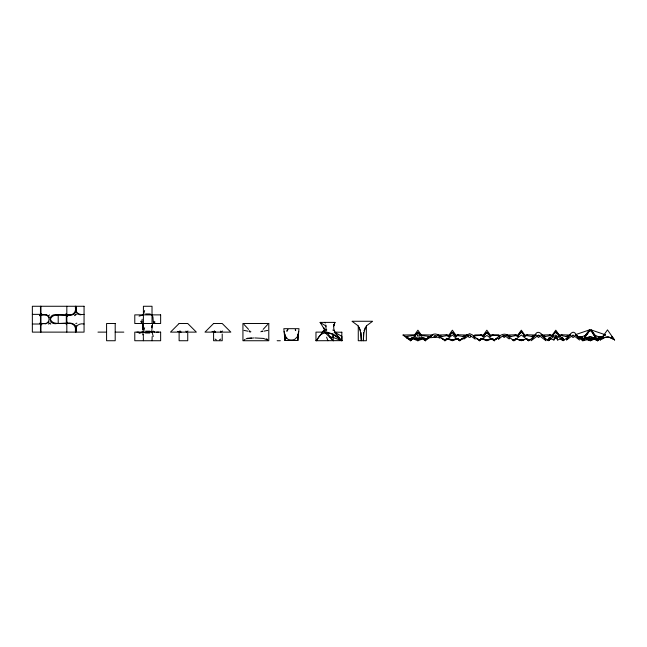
<?xml version="1.0" encoding="UTF-8"?>
<svg xmlns="http://www.w3.org/2000/svg" width="647" height="647" viewBox="0 0 647 647"><rect width="100%" height="100%" fill="white"/><g stroke="black" fill="none" stroke-linecap="round" stroke-linejoin="round"><path stroke-width="0.97" d="M75.958 332.121C78.869 314.377 54.049 330.067 50.442 319.189C54.049 308.312 78.869 324.001 75.958 306.266M75.958 331.046C74.72 325.837 79.395 322.942 84.061 324.018M363.339 340.734L363.59 332.509M363.371 339.594L363.881 333.1L365.377 327.285M152.021 323.5L152.021 306.266L143.408 306.266L143.408 325.651L142.866 329.962C144.2 326.25 141.062 322.99 142.162 319.206M142.866 334.814L142.955 333.286M152.425 325.651L152.563 323.5M151.891 327.673L152.021 325.651M152.158 336.561L152.021 340.734M590.913 331.183L591.01 329.873L605.147 334.717L597.707 340.734L592.749 338.575M297.871 340.484L298.987 328.676L283.831 328.676L284.947 340.484L297.871 340.484L297.871 334.58M326.145 330.471L325.805 324.98M75.61 327.98L75.44 331.038C76.467 326.274 72.666 322.473 67.903 323.5M298.72 331.442L297.337 336.747L294.959 339.19A5.75 3.882 0 0 1 287.85 339.19L285.473 336.747L284.09 331.442M144.653 310.552L143.408 314.879L139.081 316.124M144.653 327.794L143.408 332.121L139.081 333.367M333.472 326.533L333.787 324.737M142.93 329.63L143.133 325.651M324.923 330.277L320.168 322.392L335.009 322.392L333.585 326.153M548.656 338.009L553.929 340.023L554.406 337.572M142.057 331.579L142.461 331.24M408.265 337.216C403.526 336.262 410.724 340.354 412.317 338.551L417.897 340.734L418.326 338.818M334.297 324.268C332.057 329.549 336.238 334.37 339.554 338.033M287.486 329.687L286.839 331.304L287.931 329.614M590.792 339.02L590.266 340.734L586.546 339.311M436.288 336.683L435.132 337.508L433.975 336.683M553.929 340.023L555.045 337.289M554.164 339.457L555.789 336.958L557.415 339.457M554.398 338.882L555.789 336.893L557.188 338.882M76.031 326.242L76.386 325.522M364.043 330.754L366.631 325.7L372.615 321.268L352.008 321.268L357.993 325.7L360.573 330.754M286.702 337.111L284.947 340.484L284.947 334.58M39.912 315.825L40.599 314.515M287.365 330.156L287.818 329.42M40.308 316.06L41.626 313.706M66.164 324.681L66.827 323.5M66.455 323.136L67.086 322.093M505.161 336.092C505.17 339.626 500.762 335.146 504.547 335.542C506.245 336.117 509.318 340.168 509.69 338.543C506.399 329.897 498.117 335.93 494.284 340.734L486.843 335.453L479.403 340.734L472.31 334.863L469.609 333.65L466.107 335.615L463.859 339.109L469.609 335.041L475.213 339.141L473.822 336.424L474.72 334.968L480.705 334.806L483.244 335.372M473.822 336.464C474.453 334.822 476.54 335.542 474.049 336.084M549.626 339.457L550.848 336.958L548.001 339.457M550.646 338.858L549.279 340.023L550.209 338.502M585.381 336.456L587.84 332.501L585.139 336.958L590.266 329.873L595.386 336.958L591.843 331.183M434.056 336.092L435.132 335.364L436.215 336.092M468.646 335.898C467.474 337.718 471.412 338.074 470.692 336.092M590.266 338.971L582.826 340.734L583.853 338.793M585.05 335.947L586.166 335.138L589.514 329.873L575.377 334.717L582.826 340.734L584.459 339.756M406.502 336.82L407.084 337.888L408.597 338.599L410.457 338.955L413.247 338.244M603.141 336.06L600.351 340.16L601.799 338.227M603.926 334.944L607.501 329.873L614.65 340.16L611.86 336.521M415.293 335.372L413.757 334.806L403.016 335.041L410.457 340.734L412.171 338.3M413.894 335.866L417.897 330.188L421.909 335.866M449.616 335.558L446.236 334.806L437.485 335.041L444.934 340.734L446.648 338.3M448.363 335.866L452.374 330.188L456.378 335.866M481.546 338.939L479.403 340.734L480.551 339.117M482.84 335.866L486.843 330.188L490.855 335.866M518.562 335.558L515.182 334.806L506.431 335.041L513.88 340.734L515.02 339.117M517.309 335.866L521.32 330.188L525.324 335.866M534.365 336.125L531.114 340.734L538.555 335.041L545.995 340.734C544.321 336.739 538.134 327.471 534.834 335.461M550.063 338.3L548.349 340.734L555.789 335.041L563.23 340.734L561.515 338.3M551.786 335.866L555.789 330.188L559.801 335.866M575.377 334.717L582.826 340.411L583.966 338.793M583.966 339.117L582.826 340.734L586.546 337.888M586.764 334.814L587.856 333.278M499.638 336.084C497.203 335.567 499.088 334.903 499.751 336.278M316.189 340.734L323.338 331.013L324.996 329.913L326.784 329.913M263.143 329.388L267.712 324.462M517.851 335.623L521.32 331.547L524.782 335.623M584.492 336.351L589.514 329.873L589.611 331.183M49.083 321.753L47.838 322.999M262.569 331.313L262.148 331.531M518.757 334.564L521.32 332.04L523.876 334.564M554.859 337.742L555.789 336.602L556.719 337.742M317.976 338.308C322.788 328.854 333.747 333.617 339.643 339.085M74.494 315.687L76.5 314.078M551.721 335.955L555.789 331.547L559.857 335.955M553.112 335.073L552.303 335.979L553.064 335.89M518.659 335.089L517.851 335.987L518.595 335.89M549.279 340.023L550.346 338.858M551.535 336.238L555.789 332.04L560.051 336.238M414.177 337.888L410.457 340.734L413.118 337.993M447.91 338.454L444.934 340.734L446.923 338.68M479.403 340.734L481.4 338.68M524.07 335.558L527.459 334.806L536.201 335.041L528.761 340.734L521.32 335.041L513.88 340.734L515.869 338.68M549.166 338.268L547.419 340.023L540.908 335.041L549.651 334.806L553.031 335.558M262.342 330.932L260.846 331.782M414.751 335.324L417.897 332.202L421.043 335.324M449.228 335.324L452.374 332.202L455.52 335.324M483.697 335.324L486.843 332.202L489.989 335.324M549.408 338.074L547.419 340.023L549.813 338.276M548.583 338.882L549.626 337.888M449.067 335.906L449.859 335.17M483.544 335.906L484.336 335.17M411.888 337.985L410.457 339.311L406.737 337.888L405.806 336.464L413.668 335.575M416.749 333.601L415.042 335.178L415.835 335.057L414.735 336.052L415.334 335.939M451.218 333.601L449.519 335.178L450.304 335.057M483.988 335.178L485.695 333.601M520.398 332.938L517.988 335.971L516.581 336.011M553.864 333.86L554.875 332.938M450.247 335.138L449.002 336.1L449.649 335.963M484.716 335.138L483.479 336.1L484.126 335.963M48.929 315.453L49.584 314.879M48.412 324.066L50.248 322.934M410.457 340.734L413.312 338.341M444.934 340.734L447.077 338.939M513.88 340.734L516.023 338.939M474.275 335.712L480.826 335.429L483.681 336.1M601.556 337.055L597.399 338.672L590.266 336.836L582.276 338.486L579.17 336.941L582.082 337.378M498.489 335.712L499.419 335.712M421.618 337.888L425.338 340.734L432.778 335.041L422.046 334.806L420.501 335.372M456.839 338.454L459.815 340.734L467.255 335.041L458.513 334.806L455.124 335.558M582.826 340.411L585.058 338.704M593.622 338.284L597.707 340.734L605.147 334.717M441.675 338.244C445.193 342.117 449.665 337.192 452.374 335.041C455.076 337.192 459.548 342.117 463.066 338.244M512.246 339.489L513.88 340.265L515.505 339.489M527.127 339.489L528.761 340.265L530.386 339.489M220.797 339.06L219.487 339.829M476.354 338.397L479.403 339.804L482.452 338.397M491.235 338.397L494.284 339.804L497.341 338.397M476.726 338.688L479.403 340.023L480.915 338.931M187.97 330.989L186.328 332.121L185.94 331.11M222.447 330.989L220.797 332.121L220.409 331.11M442.136 338.599L444.934 339.845L447.724 338.599M457.025 338.599L459.815 339.845L462.605 338.599M512.481 339.667L513.88 340.29L515.271 339.667M527.362 339.667L528.761 340.29L530.152 339.667M482.08 338.688L479.403 339.845L477.575 339.246M496.961 338.688L494.284 339.845L491.615 338.688M416.328 333.917L417.897 332.89L419.474 333.917M450.797 333.917L452.374 332.89L453.943 333.917M485.274 333.917L486.843 332.89L488.42 333.917M603.966 337.88L602.179 338.947C605.616 335.89 610.485 336.634 613.744 339.546M334.2 322.893L335.009 322.392M316.076 340.734L317.653 339.764M244.016 339.998L245.092 339.432M572.595 335.469C570.064 336.893 574.706 338.696 574.107 336.092M39.791 315.542L40.971 314.879L46.713 314.879M603.061 338.405L603.95 337.912M412.859 338.001L410.457 339.311L417.897 336.909L425.338 339.311L429.058 337.888L429.988 336.464L422.127 335.575M485.032 334.531L485.573 334.232M455.876 336.165L458.513 334.806L455.998 335.656M490.353 336.165L492.982 334.806L498.966 334.968L499.864 336.464C494.987 344.244 503.051 333.367 505.048 335.898M177.577 331.45L178.831 331.676L180.012 331.086L181.144 332.121M212.046 331.45L213.308 331.676L214.489 331.086L215.613 332.121M600.594 337.815L597.278 338.874L595.523 338.518M520.811 332.461L521.822 332.461M555.288 332.461L556.291 332.461M583.731 339.319L586.829 337.888M417.469 338.818L417.897 340.734L423.478 338.599C425.095 340.306 432.261 336.278 427.538 337.216M430.918 335.753L432.778 335.041M446.794 339.311L444.934 340.023L443.066 339.311M457.955 338.599L452.374 340.734L446.794 338.599L452.374 339.804L457.955 338.591L452.374 339.845L446.794 338.599M462.605 336.82L467.255 335.041L462.273 336.408L457.947 335.656L455.666 336.1L453.523 333.601M461.675 339.311L459.815 340.023L457.955 339.311M479.403 340.023L481.263 339.311M492.424 338.599L486.843 340.734L481.263 338.599M496.144 339.311L494.284 340.023L492.424 339.311M514.81 340.023L512.95 340.023M526.901 338.599L521.32 340.734L515.74 338.599M531.697 336.763L536.201 335.041L531.219 336.408L526.949 335.631M529.691 340.023L527.831 340.023M556.533 337.289L557.649 340.023L562.922 338.009M566.165 336.763L570.67 335.041L561.928 334.806L558.547 335.558M587.476 339.343L590.266 340.411L594.917 338.632M595.847 338.599L590.266 340.734L586.95 339.319M580.448 337.305L586.166 335.138M604.84 337.491L608.39 336.941L612.838 338.939M518.061 339.489L521.32 340.265L524.571 339.489M417.388 335.162L418.188 335.033M492.173 338.688L486.843 339.804L481.514 338.688L486.843 339.845L492.189 338.688M414.606 335.85L415.22 335.639M490.466 335.656L492.982 334.806L490.442 335.372M524.943 335.656L527.459 334.806M559.412 335.656L561.928 334.806M518.53 339.667L521.32 340.29L524.11 339.667M249.928 332.089L250.882 331.782M75.804 323.5L76.856 323.168M607.937 337.427L607.064 337.427M267.712 330.391L263.887 331.175M598.071 337.483L599.777 337.055M598.418 337.427C603.974 335.672 600.012 338.866 597.343 338.688M598.443 337.378L601.354 336.941L598.249 338.486L590.266 336.861L583.182 338.688L580.602 338.098L579.17 336.909L582.106 337.427M436.45 335.963L436.927 336.019M596.251 337.993L590.266 338.874L584.273 337.993M424.149 338.066L417.897 338.955L411.646 338.066M585.001 338.518L583.246 338.874L579.93 337.815M424.408 338.066L417.897 339.311L411.387 338.066M456.095 339.311L452.374 340.023L448.654 339.311M490.563 339.311L486.843 340.023L483.123 339.311M523.18 340.023L519.46 340.023M590.266 339.149L595.847 338.082M45.185 323.84L46.139 323.662M515.683 335.631L511.413 336.408L506.431 335.041L510.944 336.763M550.16 335.631L545.882 336.408L540.908 335.041L545.413 336.763M423.308 338.244L417.897 338.866L412.495 338.244M595.539 338.009L592.086 338.486M246.167 338.753L253.713 337.96M421.06 336.052L422.006 335.922M419.232 335.947L419.693 336.019M592.07 338.599L595.507 338.098L591.18 338.591M149.805 332.995L145.624 332.995L143.408 332.121M145.624 313.941L149.805 313.941L152.021 314.879L152.967 317.103L153.371 323.5M145.624 331.175L149.805 331.175L152.021 332.121L153.266 336.448M247.243 338.276L251.554 338.025M156.469 332.251L158.491 332.121M414.137 336.125L415.026 336.076M498.958 335.34L492.86 335.429L490.135 336.1M447.748 336.1L449.39 336.044M482.225 336.1L483.859 336.044M551.05 336.011L552.457 335.963M57.13 314.879C47.813 312.865 47.813 325.514 57.13 323.5L72.569 323.5M67.903 314.879C72.666 315.914 76.467 312.105 75.44 307.341L75.61 310.406M42.047 323.5C51.364 325.514 51.364 312.865 42.047 314.879M254.789 337.944L263.41 338.421L267.712 339.998M32.35 314.361L40.971 314.361M84.061 314.361C79.395 315.445 74.72 312.541 75.958 307.333M56.289 314.879L70.652 314.879M142.057 321.349L140.714 321.349L142.057 323.5M40.308 322.319L40.971 323.5L46.713 323.5M32.35 324.018L40.971 324.018M97.964 332.121L106.585 332.121M115.198 332.121L123.82 332.121M342.02 340.629L315.971 340.734L315.971 332.121L323.629 332.121M334.167 332.121L341.826 332.267M277.159 340.734L280.337 340.734M526.051 336.011L524.644 335.971L523.237 333.86M559.121 335.963L560.528 336.011M413.789 335.922L415.172 335.987M136.938 332.121L138.959 332.251M589.352 338.591L585.017 338.098M80.891 314.814L79.007 314.547M588.447 338.486L584.985 338.009M559.275 335.979L558.523 335.89L559.016 336.076M247.841 331.175L244.016 330.391M588.455 338.599L584.961 338.017M524.046 335.89L524.79 335.987L523.981 335.089M418.156 335.073L417.234 334.968M419.968 335.057L420.752 335.178L419.046 333.601M329.493 336.812L333.173 337.435L341.818 340.734L341.923 336.424L335.203 332.493M583.133 338.672L578.968 337.055M561.426 335.631L565.696 336.408L570.67 335.041L564.16 340.023L561.766 338.276M449.204 336.1L446.794 335.656L442.467 336.408L437.485 335.041L442.136 336.82M558.879 335.89L559.323 335.979M524.394 335.898L524.83 335.995M580.747 337.055L582.462 337.483M320.241 322.408L321.147 322.635M213.308 331.676L215.006 332.121L214.489 331.086M178.831 331.676L180.537 332.121L180.012 331.086M332.768 330.051L334.143 330.431M249.014 331.005L249.475 331.685M46.139 314.717L47.029 314.992M323.411 331.547L323.338 331.013L332.251 333.852M422.548 338.244L425.338 338.955L427.198 338.599L428.71 337.888L429.293 336.82M549.651 334.806L552.166 335.656M517.689 335.656L515.182 334.806L517.81 336.165M483.22 335.656L480.705 334.806L483.333 336.165M446.236 334.806L448.743 335.656M421.197 335.85L420.008 335.13M490.03 336.133L488.97 335.138M455.561 336.133L454.493 335.138M577.173 335.696L575.377 335.041L577.237 335.753M600.076 337.305L594.358 335.138L595.475 335.947M594.917 338.082L597.707 339.149M579.097 337.726L582.826 339.149M403.016 335.041L404.876 335.753M154.714 332.121L153.266 331.094M489.569 335.672L490.143 335.906M455.092 335.672L455.674 335.906M216.324 339.829L215.006 339.06M593.703 337.888L596.793 339.319M49.584 323.5L50.765 324.066M77.462 313.941L78.182 314.296M333.14 340.662L326.775 332.234M66.455 315.251L67.765 315.938M75.173 314.547L75.804 314.879M488.113 334.232L488.655 334.531M453.636 334.232L454.186 334.531M611.051 337.912L611.933 338.405M65.646 314.224L68 315.542M40.971 323.5L42.144 324.163M39.556 323.233L41.23 324.915M320.168 322.392L326.161 326.153M250.057 331.175L249.386 330.932M593.825 337.871L597.707 340.734L596.558 339.117M333.925 334.734L341.818 340.734L341.826 332.121M595.475 338.704L597.707 340.411L596.671 338.793M593.986 337.888L597.707 340.734M47.838 315.388L49.463 317.434M526.618 338.939L528.761 340.734L527.612 339.117M492.141 338.939L494.284 340.734L493.143 339.117M457.672 338.939L459.815 340.734L458.092 338.3M422.483 338.341L425.338 340.734L423.623 338.3M560.933 338.858L562.3 340.023L561.37 338.502M588.6 337.888L590.266 339.319M556.711 332.938L557.714 333.86M487.992 333.601L489.132 334.653M561.952 337.888L563.577 339.457M266.613 338.729L267.664 339.732M244.016 324.462L248.585 329.388M563.011 338.899L560.731 336.958L561.952 339.457M323.338 331.013L333.294 340.734M562.17 338.074L564.16 340.023L562.413 338.268M527.426 339.368L528.761 340.734M492.294 338.68L494.284 340.734M457.817 338.68L459.815 340.734M422.677 337.993L425.338 340.734M334.782 332.801L342.02 340.734M561.24 338.858L562.3 340.023M295.202 329.881L295.736 330.48L295.331 329.687M593.501 337.855L594.407 338.971M596.033 336.351L591.01 329.873L594.617 335.55M592.385 332.882L593.986 335.138M596.558 338.793L597.707 340.411M576.178 334.725C572.627 327.948 568.503 336.715 566.513 340.023L573.024 335.041L579.534 340.023L576.598 335.348M324.81 322.392L325.263 323.096M592.684 332.501L594.132 334.814M153.371 321.349L154.714 323.5L154.714 321.349M327.948 340.734L326.598 337.16M66.164 313.706L67.482 316.06M76.031 312.137L76.386 312.865M589.732 339.02L590.266 340.734L590.266 338.818M323.718 327.431L324.527 330.116M359.239 327.285L360.743 333.1L361.244 339.594M557.172 337.572L557.649 340.023M151.754 329.962L152.021 332.121M332.89 333.771L333.173 337.435M590.129 338.494L590.266 340.411M143.319 337.233L143.408 340.734M143.27 334.337L143.335 336.497M361.034 332.509L361.285 340.734M333.14 334.224L333.205 340.734M555.789 332.04L555.789 332.687M555.789 336.391L555.789 337.977M521.32 332.04L521.32 332.687M417.897 338.818L417.897 340.734M366.356 325.967L366.356 340.734L358.268 340.734L358.268 325.967M222.212 334.03L222.212 340.734L213.591 340.734L213.591 333.076M187.743 333.076L187.743 340.734L179.122 340.734L179.122 333.076M152.021 325.417L152.021 329.242M75.44 306.266L75.44 309.137M75.44 328.288L75.44 332.121M66.827 306.266L66.827 332.121M66.309 314.879L66.309 322.424M58.206 314.879L58.206 323.5M40.971 306.266L40.971 332.121M40.454 306.266L40.454 332.121M537.398 336.286C539.291 340.201 540.536 333.084 537.398 336.286M430.255 337.645C432.042 338.082 437 335.874 440.017 338.244C439.337 333.059 431.824 332.299 430.255 337.645M179.122 323.5L170.501 332.121L196.356 332.121L187.743 323.5L179.122 323.5M213.591 323.5L204.978 332.121L230.833 332.121L222.212 323.5L213.591 323.5M605.147 335.041L603.287 335.753L605.147 335.041M84.061 306.266L32.35 306.266L32.35 332.121L84.061 332.121L84.061 306.266M160.642 314.879L134.786 314.879L134.786 323.5L160.642 323.5L160.642 314.879M115.198 323.5L106.585 323.5L106.585 340.734L115.198 340.734L115.198 323.5M268.788 323.5L242.932 323.5L242.932 340.734L268.788 340.734L268.788 323.5M160.642 332.121L134.786 332.121L134.786 340.734L160.642 340.734L160.642 332.121"/></g></svg>
